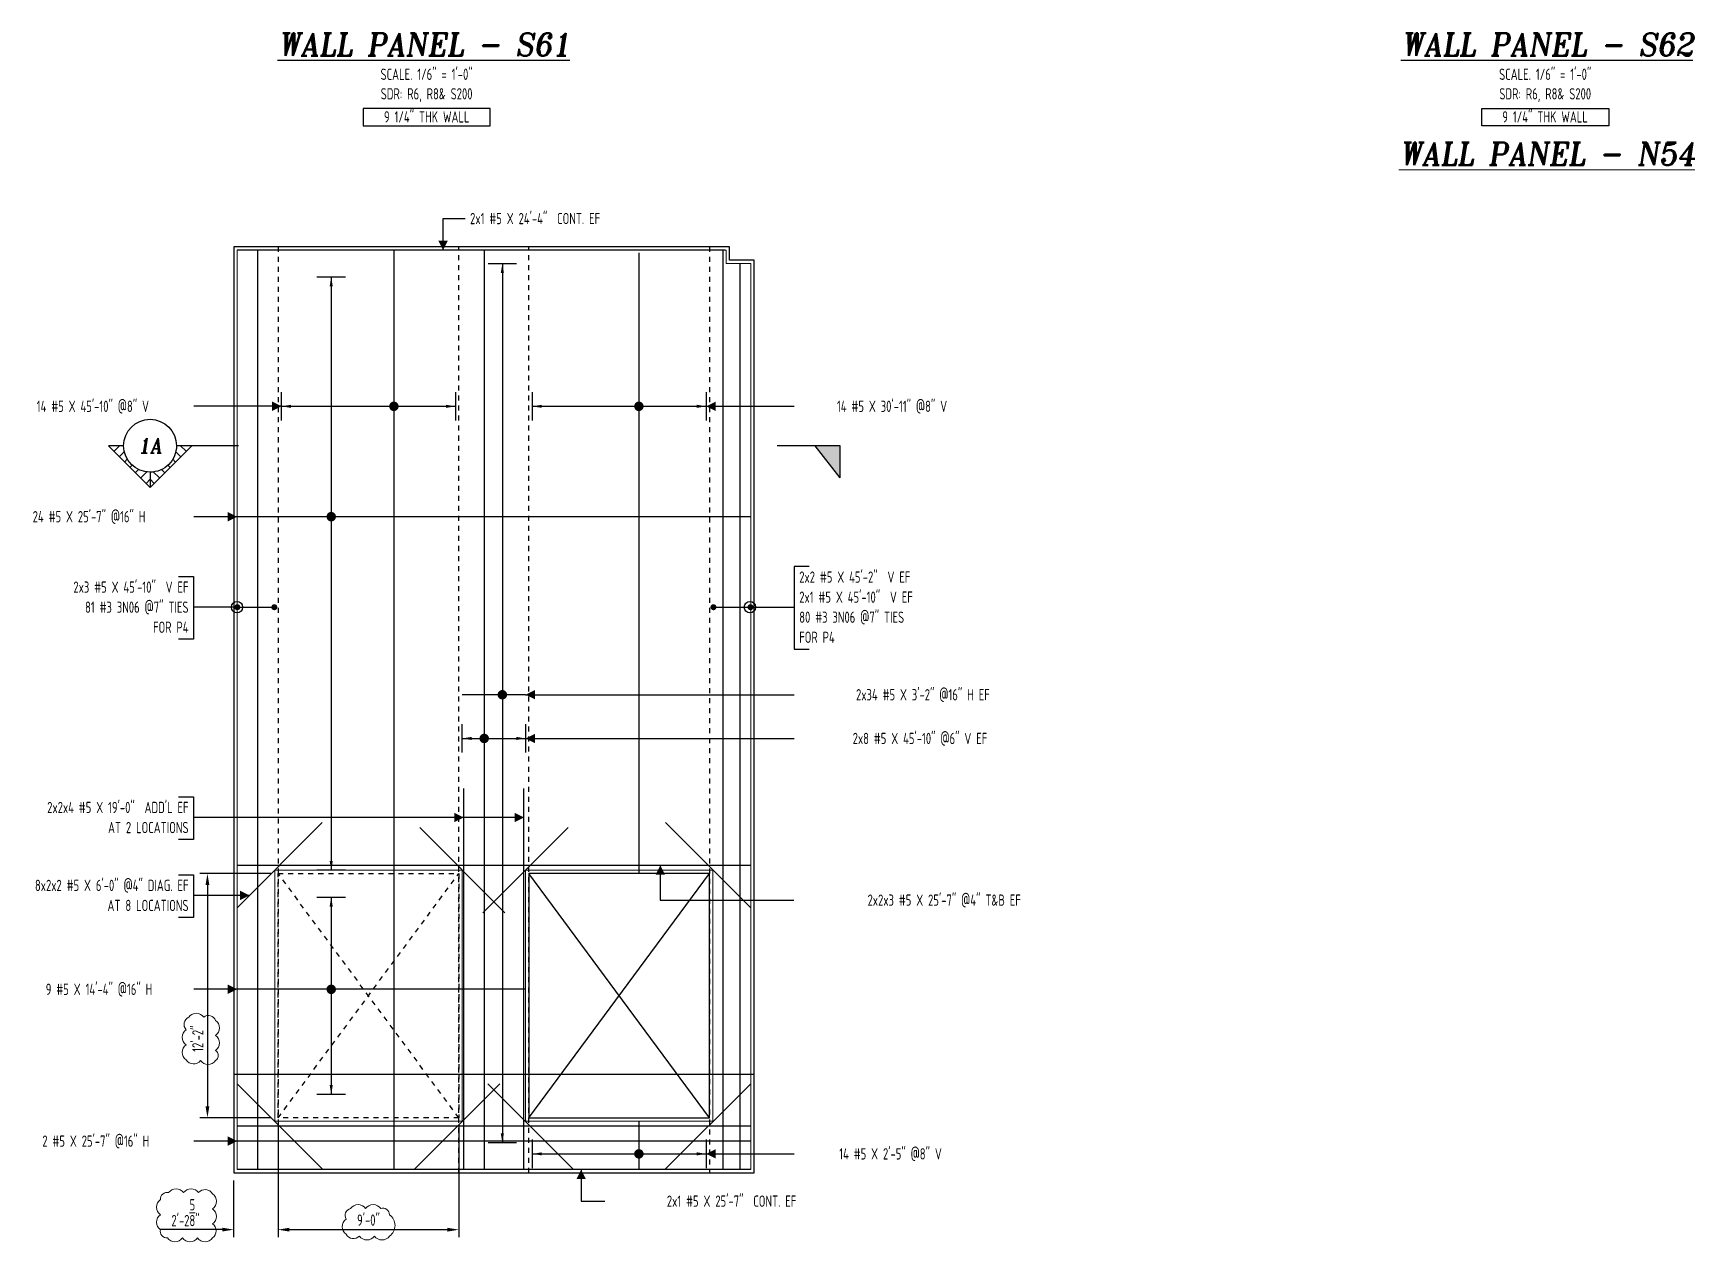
# Model space of a CAD drawing. Header units: inches. Extents: x 10095 to 38568, y -2433 to 4174.
# Drawn here: x 23721 to 24715, y -492 to 231 of the extents above; entities that cross this region are included whole.
import ezdxf
from ezdxf.enums import TextEntityAlignment as Align

# ---------------------------------------------------------------- set-up
doc = ezdxf.new("R2010")
doc.units = ezdxf.units.IN
doc.header["$MEASUREMENT"] = 0
doc.linetypes.add('HIDDEN', pattern=[6, 3, -3])
doc.layers.get('0').update_dxf_attribs({"linetype": 'CONTINUOUS'})
doc.layers.get('Defpoints').update_dxf_attribs({"linetype": 'CONTINUOUS'})
for name, color, linetype in [('0-25', 7, 'CONTINUOUS'), ('0-25TEXT', 7, 'CONTINUOUS'), ('0-35', 3, 'CONTINUOUS'), ('0-35TEXT', 3, 'CONTINUOUS'), ('0-50', 10, 'CONTINUOUS'), ('3', 3, 'CONTINUOUS'), ('BAR-LBL', 2, 'CONTINUOUS'), ('Hatch', 253, 'CONTINUOUS'), ('hidden', 7, 'HIDDEN'), ('RANGELAY', 7, 'CONTINUOUS'), ('REBARS', 4, 'CONTINUOUS')]:
    doc.layers.add(name, color=color, linetype=linetype)
doc.layers.add('COVER', color=6, linetype='CONTINUOUS', lineweight=0, plot=False)
doc.styles.add('AR', font='ARCHQUIK.shx', dxfattribs={"width": 0.8})
doc.styles.add('ROMANT', font='romant')
doc.dimstyles.new('CADS_DIM_48', dxfattribs={"dimscale": 48, "dimtxt": 0.09375, "dimasz": 0.09375, "dimexe": 0.0625, "dimexo": 0.0625, "dimgap": 0.09375, "dimtad": 0, "dimtih": 1, "dimtoh": 1, "dimzin": 1, "dimdsep": 46, "dimlunit": 4, "dimtxsty": 'AR', "dimblk": 'CLOSED', "dimcen": 0.1875, "dimadec": 0, "dimazin": 0, "dimtfac": 1, "dimtofl": 0, "dimtmove": 0, "dimatfit": 1, "dimldrblk": 'DOTBLANK', "dimfxl": 1, "dimtzin": 0, "dimarcsym": 0})

# ---------------------------------------------------------------- blocks, each defined once
blk = doc.blocks.new('leadrblk')
blk.add_lwpolyline([(0, 0, 0, 1, 0), (1, 0, 1, 1, 0)], format="xyseb")
blk = doc.blocks.new('_DotBlank')
at = {"layer": '0-35', "color": 0, "lineweight": -2}
blk.add_line((-0.5, 0), (-1, 0), dxfattribs=at)
blk.add_circle((0, 0), 0.5, dxfattribs=at)
blk = doc.blocks.new('SECTARO')
at = {"linetype": 'Continuous'}
blk.add_line((33.32, 16.99), (20.13, 0), dxfattribs=at)
for p, q in [((33.32, 16.99), (33.32, 0)), ((33.32, 0), (0, 0))]:
    blk.add_line(p, q)
for points in [[(33.32, 0), (33.32, 16.99), (33.32, 0), (20.13, 0)], [(33.32, 16.99), (20.13, 0), (33.32, 0), (33.32, 16.99)]]:
    blk.add_solid(points, dxfattribs=at)
blk = doc.blocks.new('*X3')
at = {"color": 0, "linetype": 'Continuous'}
for p, q in [((-1.108, 0.278), (-1.075, 0.312)), ((-1.081, 0.217), (-1.031, 0.267)), ((-1.013, 0.197), (-0.986, 0.223)), ((-0.96, 0.161), (-0.942, 0.179)), ((-0.92, 0.112), (-0.898, 0.135)), ((-0.895, 0.05), (-0.854, 0.091)), ((-0.856, 0), (-0.81, 0.046)), ((-0.768, 0), (-0.765, 0.002))]:
    blk.add_line(p, q, dxfattribs=at)
blk = doc.blocks.new('*X2')
at = {"color": 0, "linetype": 'Continuous'}
for p, q in [((-1.108, 0.278), (-1.075, 0.312)), ((-0.96, 0.161), (-0.942, 0.179)), ((-0.856, 0), (-0.81, 0.046))]:
    blk.add_line(p, q, dxfattribs=at)
blk = doc.blocks.new('SECTNU')
at = {"linetype": 'Continuous'}
blk.add_line((-24.74, 0), (-32.81, 0), dxfattribs=at)
blk.add_line((0, 0), (-24.74, 0))
at = {"layer": '3'}
for p, q in [((-68.89, 0), (-46.81, 22.07)), ((-60.81, 0), (-68.89, 0))]:
    blk.add_line(p, q, dxfattribs=at)
at = {"layer": '3', "linetype": 'Continuous'}
blk.add_line((-46.81, 14), (-46.81, 22.07), dxfattribs=at)
at = {"layer": '3'}
for points in [[(-46.81, 22.07), (-24.74, 0), (-32.81, 0, 1)], [(-32.81, 0, 0.414214), (-46.81, 14)]]:
    blk.add_lwpolyline(points, format="xyb", dxfattribs=at)
for start, end in [(90, 180), (180, 0)]:
    blk.add_arc((-46.81, 0), 14, start, end, dxfattribs=at)
at = {"linetype": 'Continuous', "xscale": -64, "yscale": 64, "zscale": 64, "rotation": 359.9999999999999}
blk.add_blockref('*X3', (-117.73, 0), dxfattribs=at)
at = {"linetype": 'Continuous', "xscale": 64, "yscale": 64, "zscale": 64}
for name in ['*X3', '*X2']:
    blk.add_blockref(name, (24.1, 0), dxfattribs=at)
at = {"linetype": 'Continuous', "style": 'ROMANT', "oblique": 9, "width": 0.9}
blk.add_attdef('NO', text='', height=8, dxfattribs=at).set_placement((-46.81, 0), align=Align.MIDDLE)
blk = doc.blocks.new('*D96')
at = {"layer": 'COVER', "color": 0, "lineweight": -2, "transparency": 16777216}
for p, q in [((23867.63, -422.45), (23867.63, -489.42)), ((23975.63, -422.45), (23975.63, -489.42)), ((23968.88, -484.92), (23874.38, -484.92))]:
    blk.add_line(p, q, dxfattribs=at)
at = {"layer": 'COVER', "color": 0, "transparency": 16777216}
for points in [[(23874.38, -483.8), (23874.38, -486.05), (23867.63, -484.92)], [(23968.88, -483.8), (23968.88, -486.05), (23975.63, -484.92)]]:
    blk.add_solid(points, dxfattribs=at)
at = {"layer": 'Defpoints', "color": 0, "transparency": 16777216}
for p in [(23867.63, -417.95), (23975.63, -417.95), (23867.63, -484.92)]:
    blk.add_point(p, dxfattribs=at)
at = {"layer": 'COVER', "color": 0, "transparency": 16777216, "insert": (23921.63, -479.18), "char_height": 6.75, "attachment_point": 5, "style": 'AR'}
blk.add_mtext('9\'-0"', dxfattribs=at)
blk = doc.blocks.new('*D97')
at = {"layer": 'COVER', "color": 0, "lineweight": -2, "transparency": 16777216}
for p, q in [((23841, -455.45), (23841, -489.37)), ((23867.63, -455.45), (23867.63, -489.37)), ((23834.25, -484.87), (23796.93, -484.87)), ((23874.38, -484.87), (23881.13, -484.87))]:
    blk.add_line(p, q, dxfattribs=at)
at = {"layer": 'COVER', "color": 0, "transparency": 16777216}
for points in [[(23834.25, -483.75), (23834.25, -486), (23841, -484.87)], [(23874.38, -483.75), (23874.38, -486), (23867.63, -484.87)]]:
    blk.add_solid(points, dxfattribs=at)
at = {"layer": 'Defpoints', "color": 0, "transparency": 16777216}
for p in [(23841, -450.95), (23867.63, -450.95), (23841, -484.87)]:
    blk.add_point(p, dxfattribs=at)
at = {"layer": 'COVER', "color": 0, "transparency": 16777216, "insert": (23812.22, -474.75), "char_height": 6.75, "attachment_point": 5, "style": 'AR'}
blk.add_mtext('2\'-2{\\H1.000000x;\\S5/8;}"', dxfattribs=at)
blk = doc.blocks.new('*D98')
at = {"layer": 'COVER', "color": 0, "lineweight": -2, "transparency": 16777216}
for p, q in [((23863.13, -271.95), (23820.81, -271.95)), ((23825.31, -278.7), (23825.31, -411.2)), ((23863.13, -417.95), (23820.81, -417.95))]:
    blk.add_line(p, q, dxfattribs=at)
at = {"layer": 'COVER', "color": 0, "transparency": 16777216}
for points in [[(23824.19, -278.7), (23826.44, -278.7), (23825.31, -271.95)], [(23824.19, -411.2), (23826.44, -411.2), (23825.31, -417.95)]]:
    blk.add_solid(points, dxfattribs=at)
at = {"layer": 'Defpoints', "color": 0, "transparency": 16777216}
for p in [(23867.63, -271.95), (23825.31, -417.95), (23867.63, -417.95)]:
    blk.add_point(p, dxfattribs=at)
at = {"layer": 'COVER', "color": 0, "transparency": 16777216, "insert": (23819.57, -370.65), "char_height": 6.75, "attachment_point": 5, "rotation": 90, "style": 'AR'}
blk.add_mtext('12\'-2"', dxfattribs=at)
blk = doc.blocks.new('*U1113', base_point=(23937.14, 101.05))
at = {"layer": 'REBARS', "color": 0}
blk.add_lwpolyline([(23936.82, 101.05), (23936.82, -448.95)], dxfattribs=at)
blk = doc.blocks.new('rendmark')
at = {"color": 4}
blk.add_line((0, -3), (0, 3), dxfattribs=at)
blk = doc.blocks.new('rarrow')
at = {"color": 7}
blk.add_solid([(2, -0.33), (2, 0.33), (0, 0)], dxfattribs=at)
blk = doc.blocks.new('*U1812', base_point=(23869.63, 7.6))
at = {"layer": 'RANGELAY'}
blk.add_line((23869.63, 7.6), (23973.63, 7.6), dxfattribs=at)
at = {"layer": 'RANGELAY', "xscale": 2.834645669291339, "yscale": 2.834645669291339}
for name in ['rendmark', 'rarrow']:
    blk.add_blockref(name, (23869.63, 7.6), dxfattribs=at)
at = {"layer": 'RANGELAY', "xscale": 2.834645669291339, "yscale": 2.834645669291339, "rotation": 179.9999969295311}
for name in ['rendmark', 'rarrow']:
    blk.add_blockref(name, (23973.63, 7.6), dxfattribs=at)
blk = doc.blocks.new('VPM759EA2')
at = {"const_width": 1}
blk.add_lwpolyline([(-0.5, 0, 1), (0.5, 0, 1)], format="xyb", close=True, dxfattribs=at)
blk = doc.blocks.new('*U834', base_point=(24015.08, -341.44))
at = {"layer": 'REBARS', "color": 0}
blk.add_lwpolyline([(24015.08, -341.13), (23843.08, -341.13)], dxfattribs=at)
blk = doc.blocks.new('*U1811', base_point=(23899.34, -285.95))
at = {"layer": 'RANGELAY'}
blk.add_line((23899.34, -285.95), (23899.34, -403.95), dxfattribs=at)
at = {"layer": 'RANGELAY', "xscale": 2.834645669291339, "yscale": 2.834645669291339}
for name, p, rotation in [('rendmark', (23899.34, -285.95), 269.9999999999999), ('rarrow', (23899.34, -285.95), 269.9999999999999), ('rendmark', (23899.34, -403.95), 89.999996929531), ('rarrow', (23899.34, -403.95), 89.999996929531)]:
    blk.add_blockref(name, p, dxfattribs=dict(at, rotation=rotation))
blk = doc.blocks.new('VPM759FB2')
at = {"const_width": 1}
blk.add_lwpolyline([(-0.5, 0, 1), (0.5, 0, 1)], format="xyb", close=True, dxfattribs=at)
blk = doc.blocks.new('*U1362', base_point=(24150.25, -432.26))
at = {"layer": 'REBARS', "color": 0}
blk.add_lwpolyline([(24150.25, -431.95), (23843.25, -431.95)], dxfattribs=at)
blk = doc.blocks.new('*U1361', base_point=(24150.25, -58.73))
at = {"layer": 'REBARS', "color": 0}
blk.add_lwpolyline([(24150.25, -58.42), (23843.25, -58.42)], dxfattribs=at)
blk = doc.blocks.new('*U1810', base_point=(23899.34, 85.05))
at = {"layer": 'RANGELAY'}
blk.add_line((23899.34, 85.05), (23899.34, -269.95), dxfattribs=at)
at = {"layer": 'RANGELAY', "xscale": 2.834645669291339, "yscale": 2.834645669291339}
for name, p, rotation in [('rendmark', (23899.34, 85.05), 269.9999999999999), ('rarrow', (23899.34, 85.05), 269.9999999999999), ('rarrow', (23899.34, -269.95), 89.999996929531), ('rendmark', (23899.34, -269.95), 89.999996929531)]:
    blk.add_blockref(name, p, dxfattribs=dict(at, rotation=rotation))
blk = doc.blocks.new('VPM75A162')
at = {"const_width": 1}
blk.add_lwpolyline([(-0.5, 0, 1), (0.5, 0, 1)], format="xyb", close=True, dxfattribs=at)
blk = doc.blocks.new('*U1809', base_point=(24001.68, 93.05))
at = {"layer": 'RANGELAY'}
blk.add_line((24001.68, 93.05), (24001.68, -432.95), dxfattribs=at)
at = {"layer": 'RANGELAY', "xscale": 2.834645669291339, "yscale": 2.834645669291339}
for name, p, rotation in [('rendmark', (24001.68, 93.05), 269.9999999999999), ('rarrow', (24001.68, 93.05), 269.9999999999999), ('rarrow', (24001.68, -432.95), 89.999996929531), ('rendmark', (24001.68, -432.95), 89.999996929531)]:
    blk.add_blockref(name, p, dxfattribs=dict(at, rotation=rotation))
blk = doc.blocks.new('VPM75A1F2')
at = {"const_width": 1}
blk.add_lwpolyline([(-0.5, 0, 1), (0.5, 0, 1)], format="xyb", close=True, dxfattribs=at)
blk = doc.blocks.new('*U835', base_point=(24015.63, -165.23))
at = {"layer": 'REBARS', "color": 0}
blk.add_lwpolyline([(24015.63, -164.92), (23977.63, -164.92)], dxfattribs=at)
blk = doc.blocks.new('*U1114', base_point=(23991.15, 101.05))
at = {"layer": 'REBARS', "color": 0}
blk.add_lwpolyline([(23990.84, 101.05), (23990.84, -448.95)], dxfattribs=at)
blk = doc.blocks.new('*U1808', base_point=(23977.63, -191.07))
at = {"layer": 'RANGELAY'}
blk.add_line((23977.63, -191.07), (24015.63, -191.07), dxfattribs=at)
at = {"layer": 'RANGELAY', "xscale": 2.834645669291339, "yscale": 2.834645669291339}
for name in ['rendmark', 'rarrow']:
    blk.add_blockref(name, (23977.63, -191.07), dxfattribs=at)
at = {"layer": 'RANGELAY', "xscale": 2.834645669291339, "yscale": 2.834645669291339, "rotation": 179.999996929531}
for name in ['rendmark', 'rarrow']:
    blk.add_blockref(name, (24015.63, -191.07), dxfattribs=at)
blk = doc.blocks.new('VPM75A332')
at = {"const_width": 1}
blk.add_lwpolyline([(-0.5, 0, 1), (0.5, 0, 1)], format="xyb", close=True, dxfattribs=at)
blk = doc.blocks.new('*U836', base_point=(24083.66, 99.36))
at = {"layer": 'REBARS', "color": 0}
blk.add_lwpolyline([(24083.35, 99.36), (24083.35, -271.64)], dxfattribs=at)
blk = doc.blocks.new('*U1807', base_point=(24019.63, 7.6))
at = {"layer": 'RANGELAY'}
blk.add_line((24019.63, 7.6), (24123.63, 7.6), dxfattribs=at)
at = {"layer": 'RANGELAY', "xscale": 2.834645669291339, "yscale": 2.834645669291339}
for name in ['rendmark', 'rarrow']:
    blk.add_blockref(name, (24019.63, 7.6), dxfattribs=at)
at = {"layer": 'RANGELAY', "xscale": 2.834645669291339, "yscale": 2.834645669291339, "rotation": 179.9999969295311}
for name in ['rendmark', 'rarrow']:
    blk.add_blockref(name, (24123.63, 7.6), dxfattribs=at)
blk = doc.blocks.new('VPM75A482')
at = {"const_width": 1}
blk.add_lwpolyline([(-0.5, 0, 1), (0.5, 0, 1)], format="xyb", close=True, dxfattribs=at)
blk = doc.blocks.new('*U1806', base_point=(23843, -112.55))
at = {"layer": 'REBARS', "color": 0, "const_width": 1.8}
for points in [[(23843.19, -111.65, 1), (23843.19, -113.45, 1), (23843.19, -111.65)], [(23865.32, -113.45, 1), (23865.32, -111.65, 1), (23865.32, -113.45)]]:
    blk.add_lwpolyline(points, format="xyb", dxfattribs=at)
at = {"layer": 'REBARS', "color": 0}
blk.add_lwpolyline([(23843.19, -112.55), (23865.32, -112.55)], dxfattribs=at)
blk = doc.blocks.new('*U837', base_point=(23855.14, -448.95))
at = {"layer": 'REBARS', "color": 0}
blk.add_lwpolyline([(23855.45, -448.95), (23855.45, 101.05)], dxfattribs=at)
blk = doc.blocks.new('*U838', base_point=(24133.53, -448.95))
at = {"layer": 'REBARS', "color": 0}
blk.add_lwpolyline([(24133.84, -448.95), (24133.84, 101.05)], dxfattribs=at)
blk = doc.blocks.new('*U839', base_point=(24143.59, -448.95))
at = {"layer": 'REBARS', "color": 0}
blk.add_lwpolyline([(24143.9, -448.95), (24143.9, 93.05)], dxfattribs=at)
blk = doc.blocks.new('*U1805', base_point=(24127.75, -112.55))
at = {"layer": 'REBARS', "color": 0, "const_width": 1.8}
for points in [[(24127.94, -111.65, 1), (24127.94, -113.45, 1), (24127.94, -111.65)], [(24150.07, -113.45, 1), (24150.07, -111.65, 1), (24150.07, -113.45)]]:
    blk.add_lwpolyline(points, format="xyb", dxfattribs=at)
at = {"layer": 'REBARS', "color": 0}
blk.add_lwpolyline([(24127.94, -112.55), (24150.07, -112.55)], dxfattribs=at)
blk = doc.blocks.new('*U840', base_point=(24135.01, 100.73))
at = {"layer": 'REBARS', "color": 0}
blk.add_lwpolyline([(24135.01, 101.05), (23843.01, 101.05)], dxfattribs=at)
blk = doc.blocks.new('*U1360', base_point=(24150, -448.64))
at = {"layer": 'REBARS', "color": 0}
blk.add_lwpolyline([(24150, -448.95), (23843, -448.95)], dxfattribs=at)
blk = doc.blocks.new('*U841', base_point=(24003.43, -295.07))
at = {"layer": 'REBARS', "color": 0}
blk.add_lwpolyline([(24003.2, -295.29), (23952.29, -244.38)], dxfattribs=at)
blk = doc.blocks.new('*U842', base_point=(24150.47, -397.79))
at = {"layer": 'REBARS', "color": 0}
blk.add_lwpolyline([(24150.25, -397.57), (24099.34, -448.48)], dxfattribs=at)
blk = doc.blocks.new('*U843', base_point=(24150.47, -292.12))
at = {"layer": 'REBARS', "color": 0}
blk.add_lwpolyline([(24150.25, -292.34), (24099.34, -241.42)], dxfattribs=at)
blk = doc.blocks.new('*U844', base_point=(23989.83, -295.07))
at = {"layer": 'REBARS', "color": 0}
blk.add_lwpolyline([(23990.05, -295.29), (24040.96, -244.38)], dxfattribs=at)
blk = doc.blocks.new('*U845', base_point=(23842.78, -397.79))
at = {"layer": 'REBARS', "color": 0}
blk.add_lwpolyline([(23843, -397.57), (23893.91, -448.48)], dxfattribs=at)
blk = doc.blocks.new('*U846', base_point=(23842.78, -292.11))
at = {"layer": 'REBARS', "color": 0}
blk.add_lwpolyline([(23843, -292.34), (23893.91, -241.42)], dxfattribs=at)
blk = doc.blocks.new('*U847', base_point=(24000.47, -397.79))
at = {"layer": 'REBARS', "color": 0}
blk.add_lwpolyline([(24000.25, -397.57), (23949.34, -448.48)], dxfattribs=at)
blk = doc.blocks.new('*U848', base_point=(23992.78, -397.79))
at = {"layer": 'REBARS', "color": 0}
blk.add_lwpolyline([(23993, -397.57), (24043.91, -448.48)], dxfattribs=at)
blk = doc.blocks.new('*U1463', base_point=(24083.66, -419.95))
at = {"layer": 'REBARS', "color": 0}
blk.add_lwpolyline([(24083.35, -419.95), (24083.35, -448.95)], dxfattribs=at)
blk = doc.blocks.new('*U1804', base_point=(24019.63, -439.56))
at = {"layer": 'RANGELAY'}
blk.add_line((24019.63, -439.56), (24123.63, -439.56), dxfattribs=at)
at = {"layer": 'RANGELAY', "xscale": 2.834645669291339, "yscale": 2.834645669291339}
for name in ['rendmark', 'rarrow']:
    blk.add_blockref(name, (24019.63, -439.56), dxfattribs=at)
at = {"layer": 'RANGELAY', "xscale": 2.834645669291339, "yscale": 2.834645669291339, "rotation": 179.9999969295311}
for name in ['rendmark', 'rarrow']:
    blk.add_blockref(name, (24123.63, -439.56), dxfattribs=at)
blk = doc.blocks.new('VPM75AC92')
at = {"const_width": 1}
blk.add_lwpolyline([(-0.5, 0, 1), (0.5, 0, 1)], format="xyb", close=True, dxfattribs=at)
blk = doc.blocks.new('*U1358', base_point=(24150.25, -422.59))
at = {"layer": 'REBARS', "color": 0}
blk.add_lwpolyline([(24150.25, -422.9), (23843.25, -422.9)], dxfattribs=at)
blk = doc.blocks.new('*U1359', base_point=(24150.25, -267.32))
at = {"layer": 'REBARS', "color": 0}
blk.add_lwpolyline([(24150.25, -267.01), (23843.25, -267.01)], dxfattribs=at)
blk = doc.blocks.new('*U869', base_point=(23978.32, -448.95))
at = {"layer": 'REBARS', "color": 0}
blk.add_lwpolyline([(23978.63, -448.95), (23978.63, -220.95)], dxfattribs=at)
blk = doc.blocks.new('*U870', base_point=(24014.94, -448.95))
at = {"layer": 'REBARS', "color": 0}
blk.add_lwpolyline([(24014.63, -448.95), (24014.63, -220.95)], dxfattribs=at)

msp = doc.modelspace()

# ---------------------------------------------------------------- linework, layer by layer
at = {"layer": '0-25'}
for p, q in [((24125.62753, -417.95399), (24017.62753, -271.95353)), ((24017.62753, -417.95399), (24125.62753, -271.95353))]:
    msp.add_line(p, q, dxfattribs=at)
at = {"layer": '0-25TEXT'}
for points in [[(23966.23467, 101.04601), (23966.23467, 119.91842), (23979.40975, 119.91842)], [(23869.62753, 7.59885), (23817.07826, 7.59885)], [(24123.62753, 7.59885), (24176.25253, 7.59885)], [(23843.07826, -58.4207), (23817.07826, -58.4207)], [(24185.25159, -88.18178), (24176.25253, -88.18178), (24176.25253, -137.67658), (24185.25159, -137.67658)], [(24185.25159, -88.18178), (24176.25253, -88.18178), (24176.25253, -137.67658), (24185.25159, -137.67658)], [(23808.00348, -94.18114), (23817.00253, -94.18114), (23817.00253, -131.6772), (23808.00348, -131.6772)], [(23808.00348, -94.18114), (23817.00253, -94.18114), (23817.00253, -131.6772), (23808.00348, -131.6772)], [(24015.62753, -164.91963), (24176.25253, -164.91963)], [(24015.62753, -191.0715), (24176.25253, -191.0715)], [(23808.00348, -225.98422), (23817.00253, -225.98422), (23817.00253, -251.48154), (23808.00348, -251.48154)], [(24014.62754, -238.35792), (23817.00253, -238.35792)], [(24096.15609, -267.00581), (24096.15609, -287.78641), (24176.02477, -287.78641)], [(23808.00348, -272.59141), (23817.00253, -272.59141), (23817.00253, -298.08873), (23808.00348, -298.08873)], [(23850.37334, -284.96511), (23817.00253, -284.96511)], [(23843.07826, -341.12613), (23817.07826, -341.12613)], [(23843.07826, -431.94829), (23817.07826, -431.94829)], [(24123.62753, -439.56017), (24176.25253, -439.56017)], [(24048.80838, -448.95399), (24048.80838, -467.8264), (24062.9604, -467.8264)]]:
    msp.add_lwpolyline(points, dxfattribs=at)
at = {"layer": '0-35'}
for points in [[(24137.62753, 103.04601), (23841.00253, 103.04601), (23841.00253, -450.95399), (24152.25253, -450.95399), (24152.25253, 95.04601), (24137.62753, 95.04601)], [(24125.62753, -271.95353), (24017.62753, -271.95353), (24017.62753, -417.95399), (24125.62753, -417.95399)]]:
    msp.add_lwpolyline(points, close=True, dxfattribs=at)
at = {"layer": '0-50'}
for points in [[(23994.3463, 185.69915), (23918.45946, 185.69915), (23918.45946, 175.34279), (23994.3463, 175.34279)], [(24587.44934, 185.69915), (24663.33618, 185.69915), (24663.33618, 175.34279), (24587.44934, 175.34279)]]:
    msp.add_lwpolyline(points, close=True, dxfattribs=at)
at = {"layer": 'COVER'}
for points in [[(24135.62753, 101.04601), (23843.00253, 101.04601), (23843.00253, -448.95399), (24150.25253, -448.95399), (24150.25253, 93.04601), (24135.62753, 93.04601)], [(23865.62753, -269.95353), (23977.62753, -269.95353), (23977.62753, -419.95399), (23865.62753, -419.95399)], [(24127.62753, -269.95353), (24015.62753, -269.95353), (24015.62753, -419.95399), (24127.62753, -419.95399)]]:
    msp.add_lwpolyline(points, close=True, dxfattribs=at)
for points in [[(23830.20482, -383.73187, -0.52056705), (23821.20482, -383.73187, -0.52056705), (23812.60406, -383.33263, -0.52056705), (23812.60406, -374.33263, -0.52056705), (23812.60406, -365.33263, -0.52056705), (23814.09249, -357.82105, -0.52056705), (23823.09249, -357.82105, -0.52056705), (23830.20482, -359.70872, -0.52056705), (23830.20482, -368.70872, -0.52056705), (23830.20482, -377.70872, -0.52056705)], [(23828.37012, -489.8043, -0.52056705), (23819.37012, -489.8043, -0.52056705), (23810.37012, -489.8043, -0.52056705), (23801.37012, -489.8043, -0.52056705), (23797.23394, -484.94048, -0.52056705), (23797.23394, -475.94048, -0.52056705), (23797.23394, -466.94048, -0.52056705), (23802.0594, -462.76593, -0.52056705), (23811.0594, -462.76593, -0.52056705), (23820.0594, -462.76593, -0.52056705), (23828.37012, -463.45521, -0.52056705), (23828.37012, -472.45521, -0.52056705), (23828.37012, -481.45521, -0.52056705)], [(23934.18825, -488.7147, -0.52056705), (23925.18825, -488.7147, -0.52056705), (23916.18825, -488.7147, -0.52056705), (23908.28339, -487.61956, -0.52056705), (23908.28339, -478.61956, -0.52056705), (23910.9376, -472.27377, -0.52056705), (23919.9376, -472.27377, -0.52056705), (23928.9376, -472.27377, -0.52056705), (23934.18825, -476.02311, -0.52056705)]]:
    msp.add_lwpolyline(points, format="xyb", close=True, dxfattribs=at)
at = {"layer": 'Hatch'}
msp.add_line((23841.00253, -391.95399), (24152.25253, -391.95399), dxfattribs=at)
at = {"layer": 'hidden'}
for p, q in [((23867.62753, 103.04601), (23867.62753, -450.95399)), ((23975.62753, -450.95399), (23975.62753, 103.04601)), ((24017.62753, -450.95399), (24017.62753, 103.04601)), ((24125.62753, 103.04601), (24125.62753, -450.95399)), ((23867.62753, -417.95399), (23975.62753, -271.95353)), ((23975.62753, -417.95399), (23867.62753, -271.95353))]:
    msp.add_line(p, q, dxfattribs=at)
msp.add_lwpolyline([(23867.62753, -271.95353), (23975.62753, -271.95353), (23975.62753, -417.95399), (23867.62753, -417.95399)], close=True, dxfattribs=at)

# ---------------------------------------------------------------- block references
ref = msp.add_blockref('SECTNU', (23843.84168, -15.97825), dxfattribs=dict(xscale=-1.129181470141702, yscale=1.129181470141702, zscale=1.129181470141702, rotation=180))
ref.add_attrib('NO', '1A', dxfattribs={"linetype": 'Continuous', "height": 9.033452, "style": 'ROMANT', "oblique": 9, "width": 0.9}).set_placement((23790.98165, -15.97826), align=Align.MIDDLE)
at = {"xscale": -1.129181470141702, "yscale": 1.129181470141702, "zscale": 1.129181470141702, "rotation": 180}
msp.add_blockref('SECTARO', (24166.09548, -15.97824), dxfattribs=at)
at = {"layer": '0-25TEXT'}
for name, p, xscale, yscale, rotation in [('leadrblk', (23966.23467, 101.04601), 5.623937007874017, 2.250708661417324, 90.00000153523453), ('VPM759EA2', (23936.82402, 7.59885), 2.834645669291338, 2.834645669291338, 180), ('VPM75A482', (24083.3458, 7.59885), 2.834645669291338, 2.834645669291338, 180), ('leadrblk', (24123.62753, 7.59885), -5.623937007874017, 2.250708661417324, 179.999996929531), ('VPM75A162', (23899.33926, -58.4207), 2.834645669291338, 2.834645669291338, 90.00000000000007), ('VPM75A1F2', (24001.68495, -164.91963), 2.834645669291338, 2.834645669291338, 90.00000000000007), ('leadrblk', (24015.62753, -164.91963), -5.623937007874017, 2.250708661417324, 179.999996929531), ('VPM75A332', (23990.83978, -191.0715), 2.834645669291338, 2.834645669291338, 180), ('leadrblk', (24015.62753, -191.0715), -5.623937007874017, 2.250708661417324, 179.999996929531), ('leadrblk', (23978.62751, -238.35792), 5.623937007874017, 2.250708661417324, 180.000003070469), ('leadrblk', (24014.62754, -238.35792), 5.623937007874017, 2.250708661417324, 180.000003070469), ('leadrblk', (24096.15609, -267.00581), -5.623937007874017, 2.250708661417324, 89.9999953942965), ('VPM759FB2', (23899.33926, -341.12613), 2.834645669291338, 2.834645669291338, 90.00000000000007), ('VPM75AC92', (24083.3458, -439.56017), 2.834645669291338, 2.834645669291338, 180), ('leadrblk', (24123.62753, -439.56017), -5.623937007874017, 2.250708661417324, 179.999996929531), ('leadrblk', (24048.80838, -448.95399), -5.623937007874017, 2.250708661417324, 89.9999984647655)]:
    msp.add_blockref(name, p, dxfattribs=dict(at, xscale=xscale, yscale=yscale, rotation=rotation))
at = {"layer": '0-25TEXT', "xscale": -5.623937007874017, "yscale": 2.250708661417324}
for p in [(23869.62753, 7.59885), (23843.07826, -58.4207), (23850.37334, -284.96511), (23843.07826, -341.12613), (23843.07826, -431.94829)]:
    msp.add_blockref('leadrblk', p, dxfattribs=at)
at = {"layer": 'RANGELAY'}
for name, p in [('*U1809', (24001.68495, 93.04601)), ('*U1810', (23899.33926, 85.04601)), ('*U1812', (23869.62753, 7.59885)), ('*U1807', (24019.62753, 7.59885)), ('*U1808', (23977.62753, -191.0715)), ('*U1811', (23899.33925, -285.95353)), ('*U1804', (24019.62753, -439.56017))]:
    msp.add_blockref(name, p, dxfattribs=at)
at = {"layer": 'REBARS', "color": 4}
for name, p in [('*U840', (24135.00515, 100.73351)), ('*U837', (23855.14149, -448.95399)), ('*U1113', (23937.13652, 101.04601)), ('*U1114', (23991.15229, 101.04601)), ('*U838', (24133.52918, -448.95399)), ('*U836', (24083.6583, 99.36021)), ('*U839', (24143.5919, -448.95399)), ('*U1361', (24150.25253, -58.7332)), ('*U1806', (23843.00262, -112.55421)), ('*U1805', (24127.75266, -112.55421)), ('*U835', (24015.62753, -165.23213)), ('*U869', (23978.3151, -448.95399)), ('*U870', (24014.93997, -448.95399)), ('*U846', (23842.78156, -292.11495)), ('*U841', (24003.42566, -295.0671)), ('*U844', (23989.82941, -295.0671)), ('*U843', (24150.47363, -292.11507)), ('*U1359', (24150.25253, -267.31831)), ('*U834', (24015.07826, -341.43863)), ('*U845', (23842.78156, -397.79258)), ('*U847', (24000.4735, -397.79258)), ('*U848', (23992.7814, -397.79242)), ('*U842', (24150.47366, -397.79242)), ('*U1358', (24150.25253, -422.58922)), ('*U1463', (24083.6583, -419.95399)), ('*U1362', (24150.25253, -432.26079)), ('*U1360', (24150.00253, -448.64149))]:
    msp.add_blockref(name, p, dxfattribs=at)

# ---------------------------------------------------------------- texts
at = {"color": 7, "linetype": 'Continuous', "style": 'ROMANT', "oblique": 9, "width": 0.95}
for s, p in [('%%UWALL PANEL - S61', (23955.03101, 217.27105)), ('%%UWALL PANEL - S62', (24626.76463, 217.27105))]:
    msp.add_text(s, height=13.5, dxfattribs=at).set_placement(p, align=Align.CENTER)
at = {"layer": '0-35TEXT', "style": 'AR', "width": 0.8}
for s, p in [('SCALE. 1/6" = 1\'-0"', (23956.40288, 202.82416)), ('SCALE. 1/6" = 1\'-0"', (24625.39276, 202.82416)), ('SDR: R6, R8& S200', (23956.40288, 191.15597)), ('SDR: R6, R8& S200', (24625.39276, 191.15597)), ('9 1/4" THK WALL', (23956.4798, 177.36795)), ('9 1/4" THK WALL', (24625.31584, 177.36795))]:
    msp.add_text(s, height=6.7498312, dxfattribs=at).set_placement(p, align=Align.CENTER)
for s, height, p in [('FOR P4', 6.749831, (23814.00285, -127.9276)), ('AT 2 LOCATIONS', 6.7498312, (23814.00285, -247.73194)), ('AT 8 LOCATIONS', 6.7498312, (23814.00285, -294.33912))]:
    msp.add_text(s, height=height, dxfattribs=at).set_placement(p, align=Align.RIGHT)
msp.add_text('FOR P4', height=6.749831, dxfattribs=at).set_placement((24179.25222, -133.92697))
at = {"layer": 'BAR-LBL', "style": 'AR', "width": 0.8}
for s, p in [('2x1 #5 X 24\'-4"  CONT. EF', (23982.40944, 116.54378)), ('14 #5 X 45\'-10" @8" V', (23723.21915, 4.22421)), ('24 #5 X 25\'-7" @16" H', (23720.79872, -61.79535)), ('2x2 #5 X 45\'-2"  V EF', (24179.25222, -97.93075)), ('2x1 #5 X 45\'-10"  V EF', (24179.25222, -109.92949)), ('80 #3 3N06 @7" TIES', (24179.25222, -121.92823)), ('9 #5 X 14\'-4" @16" H', (23728.61858, -344.50078)), ('2 #5 X 25\'-7" @16" H', (23726.57052, -435.32293))]:
    msp.add_text(s, height=6.7492913, dxfattribs=at).set_placement(p)
for s, p in [('14 #5 X 30\'-11" @8" V', (24267.69121, 4.22421)), ('2x3 #5 X 45\'-10"  V EF', (23814.00285, -103.93012)), ('81 #3 3N06 @7" TIES', (23814.00285, -115.92886)), ('2x34 #5 X 3\'-2" @16" H EF', (24293.19887, -168.29428)), ('2x8 #5 X 45\'-10" @6" V EF', (24291.70938, -194.44615)), ('2x2x4 #5 X 19\'-0"  ADD\'L EF', (23814.00285, -235.7332)), ('8x2x2 #5 X 6\'-0" @4" DIAG. EF', (23814.00285, -282.34038)), ('2x2x3 #5 X 25\'-7" @4" T&B EF', (24311.77603, -291.16106)), ('14 #5 X 2\'-5" @8" V', (24264.52602, -442.93482)), ('2x1 #5 X 25\'-7"  CONT. EF', (24177.48631, -471.20105))]:
    msp.add_text(s, height=6.7492913, dxfattribs=at).set_placement(p, align=Align.RIGHT)
at = {"layer": 'COVER', "style": 'ROMANT', "oblique": 9, "width": 0.95}
msp.add_text('%%UWALL PANEL - N54', height=13.5, dxfattribs=at).set_placement((24626.76463, 151.85018), align=Align.CENTER)

# ---------------------------------------------------------------- dimensions: what is measured, and where the dimension line sits
at = {"layer": 'COVER'}
dim = msp.add_linear_dim(base=(23825.31257, -417.95399), p1=(23867.62753, -271.95353), p2=(23867.62753, -417.95399), angle=90, dimstyle='CADS_DIM_48', override={"dimscale": 72, "dimgap": 0.03125, "dimtad": 1, "dimtih": 0, "dimtoh": 0, "dimdec": 3, "dimtdec": 3}, dxfattribs=at)
dim.commit()
dim.dimension.update_dxf_attribs({"geometry": '*D98', "text_midpoint": (23825.31257, -370.64532), "dimtype": 160})
for base, p1, p2, picture, middle in [((23867.62753, -484.92354), (23975.62753, -417.95399), (23867.62753, -417.95399), '*D96', (23921.62753, -479.18216)), ((23841.00253, -484.87205), (23867.62753, -450.95399), (23841.00253, -450.95399), '*D97', (23812.21805, -474.74705))]:
    dim = msp.add_linear_dim(base=base, p1=p1, p2=p2, angle=180, dimstyle='CADS_DIM_48', override={"dimscale": 72, "dimgap": 0.03125, "dimtad": 1, "dimtih": 0, "dimtoh": 0, "dimdec": 3, "dimtdec": 3}, dxfattribs=at)
    dim.commit()
    dim.dimension.update_dxf_attribs({"geometry": picture, "text_midpoint": middle})

# ---------------------------------------------------------------- leaders
at = {"layer": '0-25TEXT'}
for points in [[(23843.00262, -112.55421), (23817.00253, -112.55421)], [(24149.75253, -112.55422), (24176.25253, -112.55422)]]:
    msp.add_leader(points, dimstyle='CADS_DIM_48', override={"dimscale": 72, "dimgap": 0.03125, "dimtad": 0, "dimtih": 0, "dimtoh": 0, "dimdec": 3, "dimtdec": 3}, dxfattribs=at)

doc.saveas('drawing.dxf')
